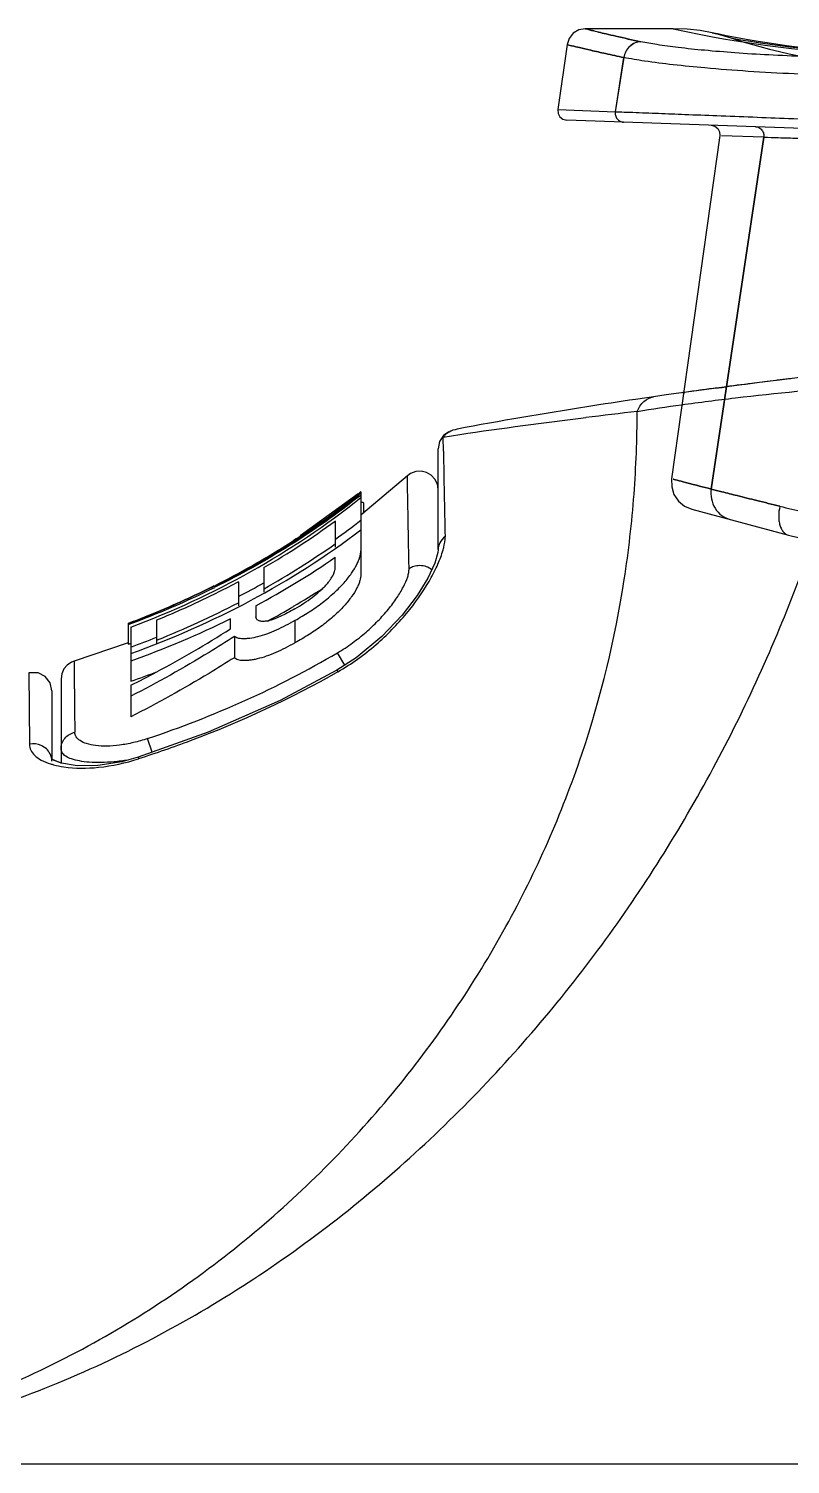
# Model space of a CAD drawing. Header units: millimetres. Extents: x 4086 to 8300, y 123 to 1549.
# Drawn here: x 7366.65 to 7373.27, y 838.6 to 851.09 of the extents above; entities that cross this region are included whole.
import ezdxf

# ---------------------------------------------------------------- set-up
doc = ezdxf.new("R2010")
doc.units = ezdxf.units.MM
doc.layers.add('端子', color=102, linetype='Continuous')

msp = doc.modelspace()

# ---------------------------------------------------------------- linework, layer by layer
at = {"layer": '端子', "color": 0, "linetype": 'Continuous'}
for p, q in [((7372.256, 851.089), (7371.49, 851.089)), ((7372.654, 851.04), (7372.594, 851.053)), ((7371.332, 850.951), (7371.252, 850.385)), ((7372.994, 850.977), (7372.889, 850.995)), ((7371.826, 850.838), (7371.751, 850.367)), ((7371.752, 850.367), (7371.826, 850.838)), ((7371.252, 850.385), (7371.752, 850.367)), ((7383.551, 849.867), (7371.329, 850.294)), ((7372.661, 850.159), (7372.241, 847.175)), ((7372.586, 847.085), (7373.044, 850.145)), ((7373.044, 850.145), (7372.586, 847.085)), ((7373.044, 850.145), (7372.675, 850.158)), ((7372.34, 847.924), (7372.357, 847.926)), ((7372.356, 847.926), (7372.34, 847.924)), ((7372.62, 847.962), (7372.681, 847.97)), ((7372.681, 847.97), (7372.62, 847.962)), ((7372.681, 847.97), (7372.714, 847.975)), ((7373.081, 848.021), (7373.005, 848.012)), ((7373.257, 848.043), (7373.159, 848.031)), ((7373.274, 848.045), (7373.257, 848.043)), ((7372.34, 847.924), (7372.331, 847.923)), ((7372.345, 847.925), (7372.34, 847.924)), ((7370.255, 847.537), (7370.4, 847.559)), ((7370.211, 846.56), (7370.211, 847.436)), ((7370.257, 847.415), (7370.255, 847.537)), ((7369.943, 847.2), (7369.538, 846.858)), ((7369.533, 847.057), (7369.525, 847.05)), ((7369.538, 847.061), (7369.533, 847.057)), ((7369.538, 847.061), (7369.538, 846.343)), ((7369.514, 847.045), (7369.01, 846.679)), ((7369.525, 847.05), (7369.515, 847.042)), ((7369.521, 847.035), (7369.53, 847.043)), ((7369.538, 847.032), (7369.529, 847.025)), ((7369.53, 847.043), (7369.538, 847.049)), ((7369.562, 846.96), (7369.562, 846.877)), ((7369.316, 846.808), (7369.316, 846.579)), ((7372.417, 846.91), (7373.258, 846.684)), ((7368.974, 846.653), (7368.955, 846.639)), ((7369.012, 846.676), (7369.012, 846.676)), ((7369.316, 846.411), (7369.316, 846.492)), ((7368.696, 846.403), (7368.696, 846.19)), ((7368.264, 846.239), (7368.264, 846.238)), ((7368.474, 846.279), (7368.474, 846.07)), ((7368.626, 846.071), (7368.626, 845.974)), ((7367.761, 845.944), (7367.761, 845.746)), ((7368.404, 845.869), (7368.404, 845.956)), ((7368.965, 845.942), (7368.965, 845.748)), ((7367.515, 845.915), (7367.515, 845.736)), ((7367.538, 845.884), (7367.538, 845.414)), ((7368.439, 845.804), (7368.439, 845.619)), ((7367.515, 845.747), (7367.044, 845.588)), ((7367.77, 845.774), (7367.761, 845.77)), ((7369.4, 845.554), (7369.336, 845.662)), ((7366.65, 845.486), (7366.656, 844.866)), ((7366.931, 845.435), (7366.931, 844.702)), ((7369.331, 845.51), (7369.339, 845.497)), ((7366.851, 845.331), (7366.851, 844.738)), ((7367.538, 845.379), (7367.538, 845.106)), ((7367.724, 844.796), (7367.684, 844.915)), ((7366.856, 844.733), (7366.851, 844.737)), ((7366.931, 844.702), (7366.856, 844.733)), ((7366.933, 844.702), (7366.931, 844.702)), ((7367.602, 844.753), (7367.606, 844.74)), ((7389.743, 838.605), (7363.531, 838.606))]:
    msp.add_line(p, q, dxfattribs=at)
for points in [[(7371.49, 851.089), (7371.434, 851.079), (7371.386, 851.05), (7371.35, 851.005), (7371.332, 850.951)], [(7372.594, 851.053), (7372.489, 851.072), (7372.377, 851.084), (7372.256, 851.089)], [(7372.594, 851.053), (7372.645, 851.041), (7372.699, 851.026), (7372.757, 851.008)], [(7372.889, 850.995), (7372.796, 851.012), (7372.717, 851.027), (7372.654, 851.04)], [(7374.121, 850.875), (7373.913, 850.882), (7373.72, 850.893), (7373.543, 850.907), (7373.384, 850.923), (7373.241, 850.941), (7373.111, 850.959), (7372.994, 850.977)], [(7371.252, 850.385), (7371.255, 850.352), (7371.27, 850.322), (7371.296, 850.302), (7371.329, 850.294)], [(7372.584, 850.25), (7372.616, 850.242), (7372.643, 850.221), (7372.658, 850.192), (7372.661, 850.159)], [(7370.305, 847.582), (7370.258, 847.55), (7370.223, 847.498), (7370.211, 847.436)], [(7370.211, 847.082), (7370.204, 847.129), (7370.183, 847.172), (7370.151, 847.207), (7370.11, 847.23), (7370.063, 847.241), (7370.016, 847.238), (7369.971, 847.22), (7369.943, 847.2)], [(7372.241, 847.174), (7372.242, 847.105), (7372.262, 847.039), (7372.3, 846.981), (7372.353, 846.937), (7372.417, 846.91)], [(7373.258, 846.684), (7373.509, 846.624), (7373.786, 846.576), (7374.078, 846.543)], [(7370.211, 846.556), (7370.208, 846.533), (7370.181, 846.44), (7370.121, 846.31), (7370.028, 846.159), (7369.898, 845.988), (7369.722, 845.802), (7369.498, 845.617), (7369.331, 845.51)], [(7367.044, 845.588), (7367.023, 845.58), (7366.985, 845.555), (7366.956, 845.521), (7366.937, 845.48), (7366.931, 845.435)], [(7366.851, 845.331), (7366.836, 845.4), (7366.793, 845.455), (7366.731, 845.486), (7366.661, 845.488), (7366.65, 845.486)], [(7369.331, 845.51), (7368.836, 845.247), (7368.211, 844.971), (7367.602, 844.753)], [(7367.602, 844.753), (7367.459, 844.713), (7367.25, 844.68), (7367.071, 844.679), (7366.934, 844.701), (7366.857, 844.732), (7366.849, 844.738)]]:
    msp.add_lwpolyline(points, dxfattribs=at)
for centre, radius, start, end in [((7374.265, 859.994), 9.129, 257.2843, 268.9126), ((7374.262, 859.238), 8.366, 259.6369, 269.129), ((7374.261, 859.233), 8.361, 259.634, 269.1322), ((7374.26, 855.567), 4.8, 251.7565, 268.476), ((7379.356, 797.416), 50.993, 96.2094, 98.1983), ((7379.078, 799.455), 48.935, 97.5837, 97.8946), ((7379.118, 799.152), 49.241, 97.5842, 97.7314), ((7379.285, 797.891), 50.512, 97.1417, 97.5122), ((7379.286, 797.882), 50.522, 97.1754, 97.4739), ((7379.467, 796.43), 51.985, 96.8609, 97.0567), ((7378.598, 802.787), 45.569, 98.4175, 98.9564), ((7378.783, 801.544), 46.825, 98.2241, 98.4191), ((7378.116, 805.803), 42.515, 98.9484, 100.4903), ((7378.018, 795.145), 52.964, 97.073, 98.2694), ((7377.823, 796.911), 51.188, 96.5961, 97.1005), ((7370.42, 847.369), 0.241, 100.5216, 118.3567), ((7474.613, 849.044), 104.369, 180.8944, 181.30266), ((7365.237, 852.356), 6.822, 303.6112, 308.8376), ((7365.207, 852.419), 6.955, 300.1106, 306.2136), ((7365.456, 852.069), 6.654, 305.4661, 307.8516), ((7374.438, 851.089), 4.56, 255, 270), ((7365.03, 852.7), 7.221, 299.5156, 302.9243), ((7365.173, 852.474), 7.18, 299.3904, 305.2461), ((7365.047, 852.673), 7.189, 302.9266, 303.1157), ((7365.05, 852.668), 7.183, 303.1157, 303.473), ((7365.217, 852.432), 7.217, 298.186, 304.6071), ((7364.953, 852.839), 7.38, 296.6368, 299.5055), ((7364.767, 853.338), 7.923, 290.2949, 296.2227), ((7365.018, 852.759), 7.458, 297.6054, 299.5494), ((7365.233, 852.413), 7.357, 300.3725, 302.692), ((7364.815, 853.148), 7.944, 291.8373, 297.4264), ((7365.145, 852.563), 7.532, 298.3934, 300.3734), ((7364.515, 853.998), 8.79, 289.9575, 290.1226), ((7364.66, 853.555), 8.355, 290.1543, 291.7864), ((7364.567, 853.853), 8.947, 289.3992, 290.9747), ((7366.707, 844.718), 0.144, 0.3761, 27.2493)]:
    msp.add_arc(centre, radius, start, end, dxfattribs=at)
for points, knots in [([(7371.974, 850.975), (7371.901, 850.991), (7371.801, 851.013), (7371.677, 851.042), (7371.611, 851.058), (7371.556, 851.072), (7371.526, 851.079), (7371.475, 851.093), (7371.526, 851.079), (7371.556, 851.071), (7371.611, 851.058), (7371.677, 851.042), (7371.801, 851.013), (7371.902, 850.991), (7371.974, 850.975)], [0, 0, 0, 0, 0.224933, 0.311473, 0.381078, 0.434076, 0.471083, 0.499855, 0.52868, 0.565711, 0.618732, 0.688357, 0.774927, 1, 1, 1, 1]), ([(7371.826, 850.838), (7371.773, 850.849), (7371.676, 850.87), (7371.551, 850.898), (7371.445, 850.923), (7371.393, 850.935), (7371.317, 850.955), (7371.393, 850.935), (7371.444, 850.923), (7371.55, 850.898), (7371.676, 850.87), (7371.773, 850.849), (7371.825, 850.838)], [0, 0, 0, 0, 0.161219, 0.29234, 0.393695, 0.463955, 0.500152, 0.536328, 0.606374, 0.707409, 0.838392, 1, 1, 1, 1]), ([(7371.974, 850.975), (7371.957, 850.975), (7371.921, 850.967), (7371.874, 850.937), (7371.84, 850.892), (7371.828, 850.856), (7371.825, 850.838)], [0, 0, 0, 0, 0.234469, 0.489808, 0.751215, 1, 1, 1, 1]), ([(7371.974, 850.975), (7371.957, 850.975), (7371.922, 850.967), (7371.875, 850.937), (7371.84, 850.892), (7371.829, 850.856), (7371.826, 850.838)], [0, 0, 0, 0, 0.233596, 0.488573, 0.750299, 1, 1, 1, 1]), ([(7374.082, 850.834), (7373.856, 850.834), (7373.524, 850.84), (7373.094, 850.859), (7372.801, 850.877), (7372.539, 850.899), (7372.313, 850.922), (7372.128, 850.947), (7372.02, 850.966), (7371.974, 850.975)], [0, 0, 0, 0, 0.320033, 0.470806, 0.610643, 0.73619, 0.84455, 0.933118, 1, 1, 1, 1]), ([(7374.082, 850.675), (7373.949, 850.677), (7373.691, 850.682), (7373.299, 850.695), (7372.915, 850.716), (7372.564, 850.743), (7372.264, 850.773), (7372.028, 850.803), (7371.885, 850.826), (7371.826, 850.838)], [0, 0, 0, 0, 0.17608, 0.341919, 0.51892, 0.685478, 0.80855, 0.91912, 1, 1, 1, 1]), ([(7371.751, 850.367), (7371.75, 850.357), (7371.751, 850.334), (7371.766, 850.304), (7371.792, 850.282), (7371.813, 850.277), (7371.823, 850.276)], [0, 0, 0, 0, 0.245253, 0.510172, 0.768445, 1, 1, 1, 1]), ([(7371.752, 850.367), (7371.75, 850.357), (7371.751, 850.334), (7371.766, 850.303), (7371.792, 850.282), (7371.813, 850.277), (7371.823, 850.276)], [0, 0, 0, 0, 0.245326, 0.510308, 0.76856, 1, 1, 1, 1]), ([(7371.751, 850.367), (7371.802, 850.365), (7371.928, 850.361), (7372.129, 850.353), (7372.373, 850.343), (7372.645, 850.333), (7372.947, 850.321), (7373.274, 850.308), (7373.633, 850.295), (7373.887, 850.285), (7374.023, 850.279)], [0, 0, 0, 0, 0.067424, 0.165696, 0.266188, 0.388533, 0.526305, 0.66407, 0.821506, 1, 1, 1, 1]), ([(7372.971, 850.236), (7372.981, 850.236), (7373.003, 850.23), (7373.029, 850.209), (7373.044, 850.178), (7373.045, 850.156), (7373.044, 850.145)], [0, 0, 0, 0, 0.233303, 0.492321, 0.756354, 1, 1, 1, 1]), ([(7373.044, 850.145), (7373.086, 850.144), (7373.184, 850.141), (7373.34, 850.137), (7373.529, 850.131), (7373.761, 850.124), (7374.025, 850.116), (7374.307, 850.108), (7374.49, 850.102), (7374.584, 850.1)], [0, 0, 0, 0, 0.080886, 0.19122, 0.304756, 0.44977, 0.643331, 0.818115, 1, 1, 1, 1]), ([(7363.531, 838.606), (7363.697, 838.607), (7364.03, 838.622), (7364.69, 838.688), (7365.504, 838.84), (7366.451, 839.12), (7367.65, 839.617), (7369.027, 840.439), (7370.226, 841.475), (7371.069, 842.39), (7371.829, 843.348), (7372.635, 844.631), (7373.379, 846.269), (7373.73, 847.409), (7373.867, 847.985)], [0, 0, 0, 0, 0.033286, 0.066538, 0.132783, 0.198585, 0.263793, 0.392047, 0.517618, 0.579536, 0.640894, 0.762046, 0.881608, 1, 1, 1, 1]), ([(7371.943, 847.76), (7372.071, 847.782), (7372.355, 847.824), (7372.995, 847.905), (7373.509, 847.955), (7373.867, 847.985)], [0, 0, 0, 0, 0.200425, 0.444327, 1, 1, 1, 1]), ([(7371.943, 847.76), (7371.955, 847.793), (7371.991, 847.852), (7372.054, 847.883), (7372.085, 847.888)], [0, 0, 0, 0, 0.524597, 1, 1, 1, 1]), ([(7363.531, 838.608), (7363.847, 838.625), (7364.474, 838.694), (7365.396, 838.898), (7366.282, 839.198), (7367.392, 839.717), (7368.638, 840.567), (7369.878, 841.824), (7370.834, 843.239), (7371.498, 844.741), (7371.809, 846.027), (7371.923, 847.031), (7371.941, 847.52), (7371.943, 847.76)], [0, 0, 0, 0, 0.069255, 0.138154, 0.206484, 0.27405, 0.406278, 0.534637, 0.658885, 0.778573, 0.892773, 0.947405, 1, 1, 1, 1]), ([(7370.305, 847.582), (7370.31, 847.586), (7370.285, 847.568), (7370.275, 847.559), (7370.261, 847.545), (7370.255, 847.537)], [0, 0, 0, 0, 0.246882, 0.560895, 1, 1, 1, 1]), ([(7369.958, 846.395), (7369.957, 846.456), (7369.954, 846.571), (7369.952, 846.71), (7369.95, 846.811), (7369.949, 846.877), (7369.948, 846.938), (7369.947, 846.992), (7369.946, 847.04), (7369.945, 847.082), (7369.944, 847.117), (7369.944, 847.143), (7369.944, 847.16), (7369.943, 847.17), (7369.943, 847.179), (7369.943, 847.186), (7369.943, 847.192), (7369.943, 847.196), (7369.943, 847.198), (7369.943, 847.199), (7369.943, 847.199), (7369.943, 847.2), (7369.943, 847.2)], [0, 0, 0, 0, 0.227742, 0.428992, 0.519068, 0.601846, 0.677127, 0.744717, 0.804498, 0.856383, 0.900302, 0.936217, 0.951175, 0.964134, 0.975097, 0.984063, 0.991035, 0.996013, 0.997755, 0.999, 0.999749, 1, 1, 1, 1]), ([(7372.586, 847.085), (7372.511, 847.104), (7372.438, 847.123), (7372.195, 847.187), (7372.438, 847.123), (7372.511, 847.104), (7372.586, 847.085)], [0, 0, 0, 0, 0.338849, 0.500004, 0.66122, 1, 1, 1, 1]), ([(7372.586, 847.085), (7372.582, 847.057), (7372.583, 846.998), (7372.615, 846.916), (7372.674, 846.851), (7372.726, 846.827), (7372.752, 846.82)], [0, 0, 0, 0, 0.24591, 0.506187, 0.762675, 1, 1, 1, 1]), ([(7373.183, 846.936), (7373.116, 846.953), (7372.992, 846.983), (7372.824, 847.025), (7372.693, 847.058), (7372.617, 847.077), (7372.586, 847.085)], [0, 0, 0, 0, 0.336757, 0.62065, 0.843785, 1, 1, 1, 1]), ([(7372.586, 847.085), (7372.617, 847.077), (7372.693, 847.058), (7372.824, 847.025), (7372.992, 846.983), (7373.116, 846.953), (7373.183, 846.936)], [0, 0, 0, 0, 0.156202, 0.379326, 0.663221, 1, 1, 1, 1]), ([(7367.538, 845.884), (7367.897, 846.02), (7368.598, 846.342), (7369.239, 846.771), (7369.538, 847.011)], [0, 0, 0, 0, 0.500047, 1, 1, 1, 1]), ([(7368.264, 846.238), (7368.486, 846.349), (7368.92, 846.592), (7369.326, 846.88), (7369.521, 847.035)], [0, 0, 0, 0, 0.499887, 1, 1, 1, 1]), ([(7369.529, 847.025), (7369.334, 846.87), (7368.926, 846.583), (7368.491, 846.341), (7368.268, 846.231)], [0, 0, 0, 0, 0.500188, 1, 1, 1, 1]), ([(7369.541, 846.97), (7369.544, 846.971), (7369.549, 846.972), (7369.557, 846.971), (7369.561, 846.966), (7369.562, 846.962), (7369.562, 846.96)], [0, 0, 0, 0, 0.353913, 0.589677, 0.782935, 1, 1, 1, 1]), ([(7373.183, 846.936), (7373.176, 846.908), (7373.171, 846.865), (7373.174, 846.81), (7373.182, 846.771), (7373.196, 846.738), (7373.213, 846.712), (7373.234, 846.693), (7373.25, 846.686), (7373.258, 846.684)], [0, 0, 0, 0, 0.299378, 0.447505, 0.586292, 0.71097, 0.820255, 0.915157, 1, 1, 1, 1]), ([(7373.183, 846.936), (7373.252, 846.919), (7373.392, 846.887), (7373.613, 846.844), (7373.848, 846.808), (7374.013, 846.79), (7374.097, 846.782)], [0, 0, 0, 0, 0.232573, 0.464425, 0.727032, 1, 1, 1, 1]), ([(7367.538, 845.654), (7367.895, 845.784), (7368.593, 846.09), (7369.237, 846.5), (7369.538, 846.731)], [0, 0, 0, 0, 0.500046, 1, 1, 1, 1]), ([(7369.013, 846.674), (7368.953, 846.634), (7368.71, 846.478), (7368.457, 846.337), (7368.264, 846.239)], [0, 0, 0, 0, 0.250146, 1, 1, 1, 1]), ([(7370.271, 846.672), (7370.252, 846.658), (7370.222, 846.624), (7370.211, 846.58), (7370.211, 846.56)], [0, 0, 0, 0, 0.542171, 1, 1, 1, 1]), ([(7370.249, 846.54), (7370.253, 846.552), (7370.264, 846.595), (7370.272, 846.64), (7370.271, 846.672)], [0, 0, 0, 0, 0.278945, 1, 1, 1, 1]), ([(7368.965, 845.943), (7369.007, 845.967), (7369.088, 846.015), (7369.203, 846.095), (7369.305, 846.18), (7369.391, 846.265), (7369.456, 846.348), (7369.497, 846.414), (7369.519, 846.462), (7369.531, 846.493), (7369.536, 846.522), (7369.538, 846.54), (7369.538, 846.548)], [0, 0, 0, 0, 0.167024, 0.331263, 0.487761, 0.629518, 0.752088, 0.854644, 0.898598, 0.937081, 0.970295, 1, 1, 1, 1]), ([(7369.339, 845.497), (7369.457, 845.564), (7369.671, 845.719), (7369.935, 845.988), (7370.104, 846.225), (7370.201, 846.41), (7370.236, 846.498), (7370.249, 846.54)], [0, 0, 0, 0, 0.288533, 0.557893, 0.798997, 0.905721, 1, 1, 1, 1]), ([(7368.965, 846.044), (7368.991, 846.059), (7369.043, 846.091), (7369.114, 846.141), (7369.169, 846.186), (7369.208, 846.222), (7369.234, 846.248), (7369.256, 846.274), (7369.278, 846.304), (7369.299, 846.338), (7369.313, 846.376), (7369.316, 846.4), (7369.316, 846.411)], [0, 0, 0, 0, 0.173382, 0.342799, 0.502587, 0.57725, 0.647283, 0.711317, 0.768624, 0.864824, 0.939805, 1, 1, 1, 1]), ([(7369.538, 846.343), (7369.538, 846.325), (7369.533, 846.296), (7369.52, 846.258), (7369.497, 846.21), (7369.457, 846.145), (7369.391, 846.064), (7369.306, 845.98), (7369.203, 845.897), (7369.089, 845.819), (7369.007, 845.771), (7368.965, 845.748)], [0, 0, 0, 0, 0.062977, 0.101192, 0.14492, 0.247179, 0.369357, 0.511034, 0.667793, 0.832453, 1, 1, 1, 1]), ([(7369.336, 845.662), (7369.381, 845.688), (7369.466, 845.745), (7369.583, 845.838), (7369.687, 845.936), (7369.777, 846.036), (7369.851, 846.135), (7369.908, 846.229), (7369.942, 846.304), (7369.956, 846.359), (7369.958, 846.384), (7369.958, 846.395)], [0, 0, 0, 0, 0.156525, 0.308831, 0.454121, 0.590683, 0.716366, 0.828711, 0.92464, 0.96512, 1, 1, 1, 1]), ([(7369.958, 846.395), (7369.971, 846.404), (7370.001, 846.418), (7370.053, 846.425), (7370.108, 846.416), (7370.142, 846.398), (7370.156, 846.386)], [0, 0, 0, 0, 0.218114, 0.467768, 0.735324, 1, 1, 1, 1]), ([(7368.261, 846.243), (7368.201, 846.212), (7367.956, 846.094), (7367.706, 845.988), (7367.515, 845.916)], [0, 0, 0, 0, 0.250113, 1, 1, 1, 1]), ([(7367.515, 845.915), (7367.706, 845.987), (7367.956, 846.093), (7368.201, 846.212), (7368.262, 846.242)], [0, 0, 0, 0, 0.749887, 1, 1, 1, 1]), ([(7368.474, 846.279), (7368.358, 846.217), (7368.182, 846.129), (7367.943, 846.02), (7367.821, 845.969), (7367.761, 845.944)], [0, 0, 0, 0, 0.499982, 0.74999, 1, 1, 1, 1]), ([(7368.965, 845.942), (7368.912, 845.912), (7368.831, 845.869), (7368.722, 845.824), (7368.645, 845.8), (7368.585, 845.788), (7368.542, 845.784), (7368.514, 845.783), (7368.49, 845.784), (7368.469, 845.788), (7368.453, 845.796), (7368.443, 845.801), (7368.439, 845.804)], [0, 0, 0, 0, 0.327445, 0.485403, 0.630882, 0.75628, 0.810994, 0.860887, 0.904851, 0.941596, 0.972404, 1, 1, 1, 1]), ([(7368.965, 846.044), (7368.923, 846.02), (7368.861, 845.986), (7368.786, 845.955), (7368.746, 845.942), (7368.713, 845.935), (7368.685, 845.933), (7368.661, 845.937), (7368.648, 845.941), (7368.638, 845.947), (7368.628, 845.958), (7368.627, 845.968), (7368.626, 845.975)], [0, 0, 0, 0, 0.376211, 0.55342, 0.633832, 0.704597, 0.814054, 0.855749, 0.891114, 0.921294, 0.947763, 1, 1, 1, 1]), ([(7367.538, 845.379), (7367.612, 845.417), (7367.907, 845.569), (7368.194, 845.736), (7368.404, 845.869)], [0, 0, 0, 0, 0.249275, 1, 1, 1, 1]), ([(7368.439, 845.804), (7368.366, 845.757), (7368.073, 845.572), (7367.769, 845.403), (7367.538, 845.284)], [0, 0, 0, 0, 0.250894, 1, 1, 1, 1]), ([(7368.439, 845.619), (7368.443, 845.616), (7368.453, 845.61), (7368.477, 845.599), (7368.507, 845.596), (7368.542, 845.597), (7368.572, 845.599), (7368.606, 845.604), (7368.655, 845.614), (7368.721, 845.634), (7368.831, 845.677), (7368.912, 845.719), (7368.965, 845.748)], [0, 0, 0, 0, 0.027936, 0.059046, 0.139332, 0.189271, 0.243999, 0.303695, 0.369024, 0.51443, 0.672367, 1, 1, 1, 1]), ([(7367.044, 845.588), (7367.044, 845.588), (7367.044, 845.587), (7367.044, 845.587), (7367.044, 845.586), (7367.044, 845.585), (7367.044, 845.582), (7367.044, 845.577), (7367.044, 845.572), (7367.044, 845.565), (7367.044, 845.557), (7367.045, 845.544), (7367.045, 845.525), (7367.045, 845.498), (7367.045, 845.466), (7367.046, 845.429), (7367.046, 845.388), (7367.047, 845.324), (7367.048, 845.232), (7367.049, 845.108), (7367.05, 845.019), (7367.05, 844.971)], [0, 0, 0, 0, 0.000251, 0.001005, 0.00226, 0.004017, 0.009031, 0.016043, 0.025048, 0.036042, 0.04902, 0.063978, 0.09981, 0.143495, 0.194985, 0.254232, 0.321184, 0.395774, 0.567577, 0.769105, 1, 1, 1, 1]), ([(7368.439, 845.619), (7368.366, 845.573), (7368.072, 845.391), (7367.769, 845.223), (7367.538, 845.106)], [0, 0, 0, 0, 0.250849, 1, 1, 1, 1]), ([(7367.684, 844.915), (7367.971, 845.012), (7368.536, 845.231), (7369.076, 845.509), (7369.336, 845.662)], [0, 0, 0, 0, 0.500278, 1, 1, 1, 1]), ([(7369.339, 845.497), (7368.929, 845.261), (7368.353, 844.995), (7367.757, 844.788), (7367.606, 844.74)], [0, 0, 0, 0, 0.749577, 1, 1, 1, 1]), ([(7366.931, 844.825), (7366.931, 844.841), (7366.937, 844.874), (7366.962, 844.919), (7367.002, 844.954), (7367.034, 844.967), (7367.05, 844.971)], [0, 0, 0, 0, 0.237882, 0.49208, 0.750949, 1, 1, 1, 1]), ([(7367.684, 844.915), (7367.643, 844.902), (7367.563, 844.879), (7367.444, 844.857), (7367.333, 844.848), (7367.237, 844.852), (7367.158, 844.867), (7367.106, 844.89), (7367.076, 844.913), (7367.061, 844.931), (7367.052, 844.95), (7367.05, 844.964), (7367.05, 844.971)], [0, 0, 0, 0, 0.184501, 0.361548, 0.523666, 0.664104, 0.779749, 0.870017, 0.907081, 0.939978, 0.970289, 1, 1, 1, 1]), ([(7366.835, 844.784), (7366.819, 844.815), (7366.764, 844.866), (7366.689, 844.873), (7366.656, 844.866)], [0, 0, 0, 0, 0.501786, 1, 1, 1, 1]), ([(7366.656, 844.866), (7366.656, 844.848), (7366.665, 844.812), (7366.703, 844.764), (7366.763, 844.724), (7366.812, 844.705), (7366.84, 844.696)], [0, 0, 0, 0, 0.192841, 0.409768, 0.674406, 1, 1, 1, 1]), ([(7367.514, 844.728), (7367.473, 844.722), (7367.395, 844.712), (7367.282, 844.706), (7367.181, 844.708), (7367.095, 844.718), (7367.026, 844.735), (7366.98, 844.755), (7366.954, 844.775), (7366.941, 844.791), (7366.933, 844.807), (7366.931, 844.819), (7366.931, 844.825)], [0, 0, 0, 0, 0.195239, 0.375954, 0.537353, 0.67577, 0.789098, 0.877342, 0.913083, 0.94435, 0.972651, 1, 1, 1, 1]), ([(7366.84, 844.696), (7366.848, 844.693), (7366.886, 844.682), (7366.925, 844.674), (7366.955, 844.67)], [0, 0, 0, 0, 0.232596, 1, 1, 1, 1]), ([(7366.955, 844.67), (7367.055, 844.655), (7367.277, 844.656), (7367.493, 844.703), (7367.606, 844.74)], [0, 0, 0, 0, 0.460349, 1, 1, 1, 1])]:
    msp.add_open_spline(points, degree=3, knots=knots, dxfattribs=at)
msp.add_open_spline([(7368.404, 845.956), (7368.123, 845.817), (7367.833, 845.695), (7367.538, 845.589)], degree=3, dxfattribs=at)

doc.saveas('drawing.dxf')
